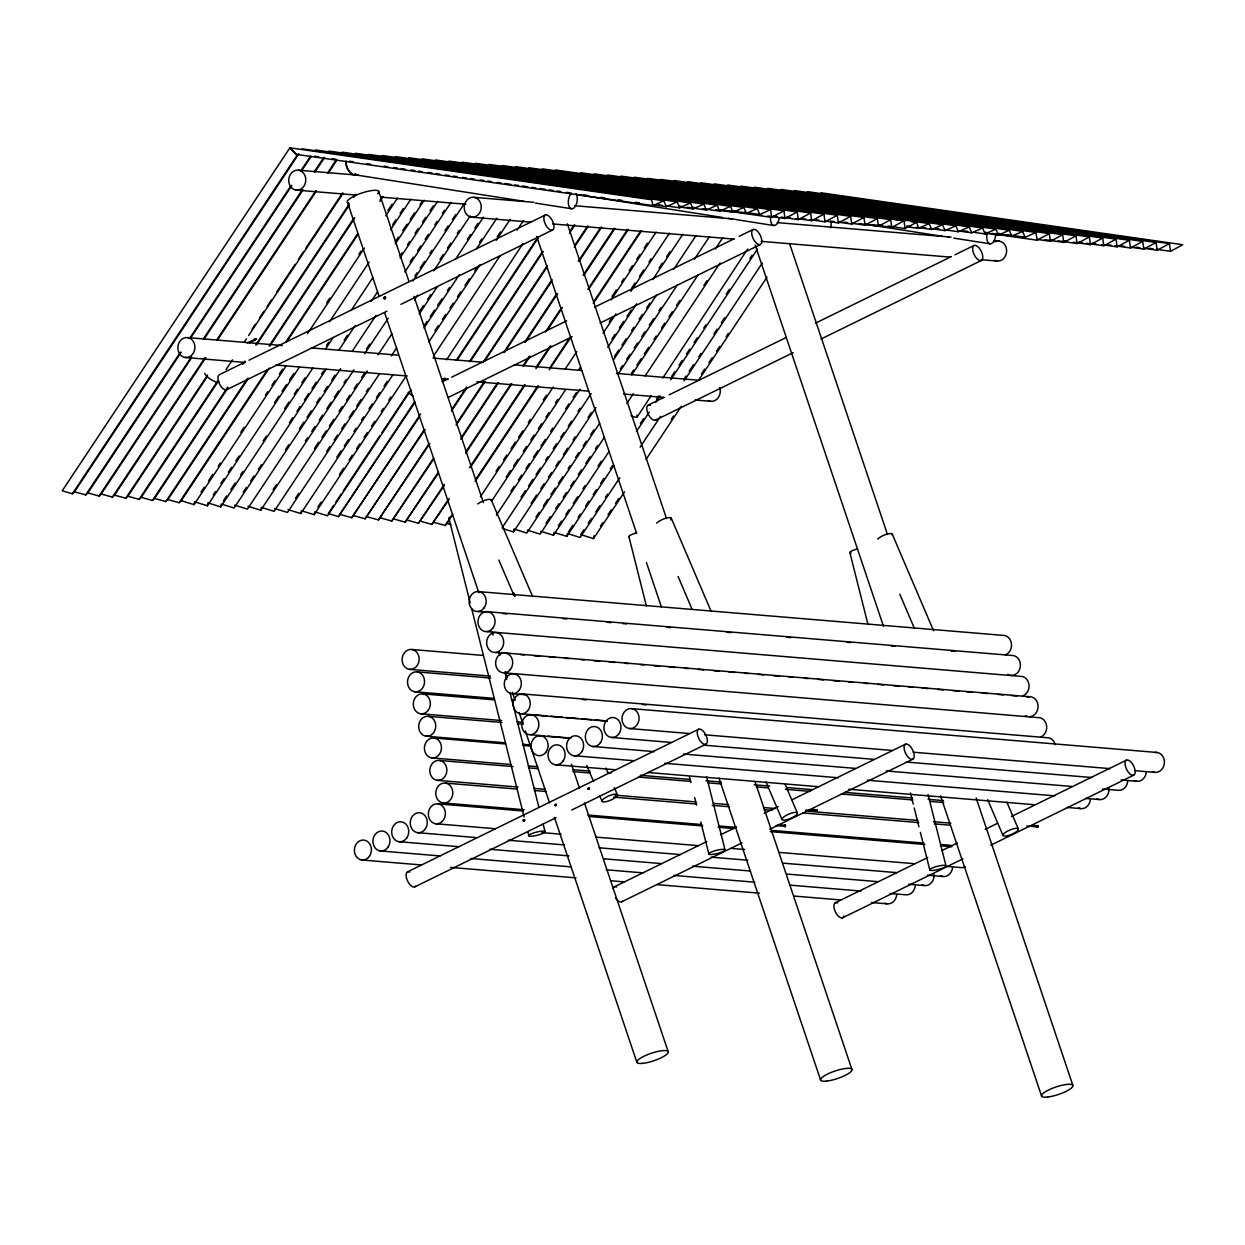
<?xml version="1.0" encoding="UTF-8"?>
<svg xmlns="http://www.w3.org/2000/svg" width="1245" height="1245" viewBox="0 0 1245 1245"><rect width="100%" height="100%" fill="white"/><g stroke="black" fill="none" stroke-linecap="round" stroke-linejoin="round"><path stroke-width="1.5" d="M524.659 820.159L523.569 821.124M556.126 804.737L555.644 805.686L554.585 804.986M589.414 788.427L588.154 789.268M815.848 810.728L816.097 809.67M817.171 810.479L816.891 809.639M1036.743 826.882L1037.614 827.24L1038.097 825.964M1038.299 826.447L1036.665 825.98M249.358 343.075L256.299 339.045L247.179 342.873M948.223 237.141L949.297 237.095M717.82 209.658L771.667 217.393L770.562 209.674L759.715 214.482L757.225 208.569L746.362 213.377L743.872 207.448L733.025 212.257L730.535 206.343L719.672 211.152L717.182 205.223L706.335 210.031L703.845 204.118L692.983 208.927L690.493 202.997L679.645 207.806L677.155 201.877L666.293 206.686L663.803 200.772L652.956 205.581L651.571 199.745L289.898 147.813L62.25 490.763L72.412 493.783L74.482 491.791L85.749 494.903L87.835 492.911L99.086 496.024L101.172 494.016L112.439 497.128L114.509 495.137L125.776 498.249L127.861 496.241L139.129 499.354L141.199 497.362L152.466 500.474L154.551 498.467L165.818 501.579L167.888 499.587L179.155 502.7L181.241 500.692L194.033 504.661L194.578 501.813L207.386 505.781L299.5 366.995M207.386 505.781L207.931 502.918L220.723 506.886L312.853 368.1M220.723 506.886L221.268 504.038L234.076 508.007L326.19 369.22M247.957 506.264L260.765 510.232L261.31 507.384L274.102 511.337L367.306 370.948M288 509.61L300.792 513.562L301.337 510.715L314.145 514.683L406.259 375.897M314.145 514.683L314.689 511.835M502.466 528.503L513.438 531.911L513.983 529.047L526.775 533.016L599.623 423.284M540.672 531.273L553.465 535.241L554.009 532.393L566.817 536.362L613.941 465.35M566.817 536.362L567.362 533.498L580.154 537.466L619.792 477.753M583.921 529.763L580.699 534.619L593.491 538.587L594.052 535.739M556.235 805.204L555.986 804.301M589.243 789.097L589.134 787.82M784.381 825.466L784.459 826.369M785.688 825.902L785.004 826.696L784.148 825.917M817.109 810.713L816.113 809.53M1036.82 825.995L1037.054 827.162L1038.237 826.68M384.363 297.259L384.036 298.364M385.327 298.473L384.44 297.633L385.25 298.302M385.452 298.271L385.39 297.353M523.445 819.739L523.32 820.642M524.487 820.502L523.258 820.829M555.97 805.406L555.037 804.939L555.97 804.643M587.936 788.209L589.43 788.007M815.957 809.841L816.097 811.211L817.171 810.931M817.265 810.728L815.926 810.448M1036.929 825.793L1036.805 826.696M383.911 297.633L385.405 297.213M446.535 359.821L522.947 243.647M637.269 416.842L651.073 395.863M662.745 378.106L747.638 249.031M72.412 493.783L297.228 155.08L289.898 147.813L295.75 154.287L652.956 205.581M74.482 491.791L298.909 153.68M85.749 494.903L180.416 352.288M190.096 337.706L291.205 185.365M300.885 170.783L310.565 156.201M87.835 492.911L181.241 352.164M190.905 337.597L291.844 185.536M301.508 170.97L311.172 156.419M99.086 496.024L191.606 356.646M203.433 338.811L302.395 189.722M314.238 171.903L323.918 157.306M101.172 494.016L191.372 358.124M204.258 338.718L303.049 189.878M314.86 172.09L324.525 157.524M112.439 497.128L204.943 357.766M216.786 339.932L315.748 190.843M327.575 173.008L336.181 160.045M114.509 495.137L205.783 357.626M217.595 339.823L316.386 190.999M328.198 173.211L336.788 160.263M125.776 498.249L207.542 375.072M127.861 496.241L207.324 376.535M139.129 499.354L217.657 381.048M252.081 329.194L255.303 324.338M259.614 317.849L263.909 311.375M267.13 306.503L271.441 300.029M276.81 291.921L295.112 264.376M298.333 259.505L303.702 251.412M305.865 248.16L342.437 193.068M141.199 497.362L218.513 380.877M226.03 369.563L232.473 359.852M244.285 342.048L246.432 338.827M248.58 335.59L343.075 193.224M152.466 500.474L227.773 387.024M242.837 364.334L244.985 361.097M255.739 344.896L349.331 203.9M353.627 197.426L355.774 194.173M154.551 498.467L227.57 388.471M256.563 344.787L348.911 205.658M165.818 501.579L247.568 378.418M269.091 346.001L354.062 217.984M167.888 499.587L248.424 378.262M269.9 345.908L354.732 218.093M179.155 502.7L267.364 369.812M285.65 342.25L357.735 233.671M380.316 199.651L382.464 196.399M181.241 500.692L269.293 368.038M286.474 342.157L358.42 233.78M379.896 201.425L383.118 196.57M201.021 492.102L204.242 487.246M208.537 480.788L212.833 474.314M218.202 466.221L220.349 462.984M240.752 432.248L243.973 427.393M265.45 395.038L267.597 391.801M271.892 385.327L275.114 380.488M279.409 374.014L282.631 369.158M326.657 302.831L329.878 297.975M358.871 254.307L361.019 251.07M387.864 210.623L392.159 204.149M194.033 504.661L286.163 365.874M307.577 333.598L364.365 248.066M385.779 215.79L397.56 198.033M213.3 494.841L215.447 491.604M220.816 483.511L224.038 478.656M228.333 472.182L231.554 467.342M235.85 460.868L239.071 456.012M274.507 402.633L278.802 396.159M282.024 391.303L286.319 384.829M289.54 379.974L293.836 373.5M392.626 224.676L395.848 219.82M400.143 213.346L403.364 208.506M329.505 321.801L369.127 262.088M390.556 229.811L410.912 199.153M223.415 500.801L226.637 495.946M230.932 489.472L235.227 483.013M240.596 474.921L242.744 471.684M263.146 440.948L266.368 436.092M284.623 408.593L288.918 402.119M294.287 394.027L297.508 389.171M301.804 382.713L305.025 377.858M326.501 345.503L328.649 342.266M395.225 241.966L398.447 237.11M402.742 230.636L407.037 224.178M410.259 219.322L414.554 212.848M419.923 204.756L422.071 201.519M325.708 348.74L333.209 337.442M351.417 310.005L372.831 277.728M395.334 243.833L424.249 200.258M243.211 492.211L246.432 487.355M250.727 480.881L253.949 476.026M258.244 469.567L261.466 464.712M289.385 422.646L292.606 417.791M296.901 411.317L300.123 406.477M304.418 400.003L308.713 393.529M311.935 388.673L316.23 382.199M321.599 374.123L323.747 370.885M344.149 340.15L347.371 335.294M399.987 256.019L402.135 252.782M407.504 244.705L409.652 241.468M415.021 233.375L418.242 228.52M422.537 222.046L425.759 217.19M430.054 210.732L433.276 205.876M339.045 349.845L355.121 325.645M371.181 301.43L377.608 291.75M400.112 257.855L437.602 201.379M285.541 449.647L288.762 444.792M299.5 428.607L303.796 422.148M307.017 417.293L311.312 410.819M316.681 402.726L319.903 397.871M324.198 391.412L327.419 386.557M331.715 380.083L334.936 375.227M410.103 261.995L413.324 257.139M417.62 250.665L420.841 245.81M425.136 239.336L428.358 234.48M434.801 224.785L436.948 221.548M442.317 213.455L444.465 210.218M340.616 368.707L247.413 509.112L234.62 505.143M352.397 350.966L375.959 315.452M404.89 271.892L450.939 202.484M273.122 489.581L276.343 484.725M305.336 441.057L307.484 437.82M311.779 431.346L315.001 426.49M319.296 420.016L322.517 415.161M326.812 408.702L331.108 402.228M334.329 397.373L338.624 390.899M343.993 382.806L346.141 379.585M366.544 348.833L369.765 343.993M414.865 276.048L417.013 272.811M420.234 267.955L424.529 261.481M429.899 253.389L432.046 250.167M444.932 230.745L448.153 225.89M452.449 219.416L455.67 214.576M260.765 510.232L353.953 369.827M364.66 353.689L388.238 318.191M412.873 281.074L464.292 203.604M314.378 448.636L318.673 442.162M321.895 437.306L326.19 430.848M329.411 425.992L333.707 419.518M339.076 411.426L342.297 406.57M346.592 400.096L349.814 395.256M354.109 388.782L357.331 383.927M361.626 377.453L364.847 372.597M440.014 259.365L443.236 254.509M447.531 248.035L450.752 243.18M457.195 233.484L459.343 230.247M378.013 354.809L391.942 333.816M414.429 299.936L417.651 295.096M433.711 270.881L470.128 216.007M295.516 498.28L298.738 493.425M326.657 451.359L329.878 446.519M334.174 440.045L337.395 435.19M341.69 428.716L344.912 423.86M349.207 417.402L353.502 410.928M356.724 406.072L361.019 399.598M366.388 391.506L368.536 388.269M420.079 310.627L423.3 305.772M427.595 299.298L430.817 294.442M467.326 239.445L470.548 234.589M474.827 228.115L478.049 223.275M379.569 373.671L287.455 512.458L274.647 508.489M391.35 355.914L396.719 347.853M419.207 313.958L437.415 286.521M455.623 259.084L483.48 217.128M336.772 457.335L341.068 450.861M344.289 446.006L348.584 439.532M353.953 431.455L356.101 428.218M361.47 420.125L363.618 416.888M368.987 408.796L372.208 403.94M376.504 397.482L379.725 392.626M384.02 386.152L387.242 381.297M424.825 324.68L426.973 321.443M430.194 316.588L434.489 310.114M437.711 305.274L442.006 298.8M447.375 290.707L449.523 287.47M479.59 242.184L481.737 238.947M300.792 513.562L392.922 374.776M423.985 327.98L459.327 274.725M476.477 248.907L496.817 218.249M317.911 506.98L321.132 502.124M339.387 474.625L343.682 468.151M349.051 460.059L352.273 455.203M356.568 448.745L359.789 443.889M364.085 437.415L367.306 432.56M371.601 426.086L374.823 421.246M381.266 411.535L383.413 408.298M388.782 400.205L390.93 396.968M434.956 330.641L438.178 325.785M442.473 319.327L445.694 314.471M449.99 307.997L453.211 303.142M457.506 296.668L460.728 291.828M465.023 285.354L469.318 278.88M474.672 270.787L476.819 267.55M497.222 236.815L500.443 231.959M428.762 342.001L480.181 264.547M496.241 240.332L510.17 219.353M333.629 505.47L328.26 513.562L338.422 516.582L414.585 402.96M335.776 502.233L341.146 494.14M343.293 490.903L379.803 435.906M381.95 432.669L408.796 392.222M411.037 389.918L327.482 515.803L316.51 512.395M433.525 356.023L499.945 255.972M517.08 230.154L523.507 220.474M338.422 516.582L414.803 401.512M340.492 514.574L351.759 517.687L420.608 413.978M442.131 381.561L444.278 378.324M456.106 360.49L537.856 237.328M351.759 517.687L419.347 417.013M445.119 378.184L442.971 381.421L448.138 378.916M456.931 360.396L538.54 237.437M353.845 515.695L365.112 518.807L424.28 429.665M469.458 361.61L542.602 251.412M365.112 518.807L425.167 429.447M470.268 361.501L543.287 251.506M367.182 516.799L378.449 519.912L429.011 443.749M451.608 409.714L466.657 387.024M482.795 362.715L547.333 265.481M569.93 231.445L574.225 224.971M378.449 519.912L429.93 443.5M451.406 411.146L466.439 388.502M484.694 361.003L546.975 267.177M569.525 233.204L574.894 225.112M380.534 517.92L391.801 521.033L433.758 457.833M456.339 423.798L484.305 381.655M503.665 352.491L552.08 279.565M574.676 245.53L587.578 226.076M391.801 521.033L433.602 459.172M456.152 425.199L485.145 381.53M504.474 352.413L551.722 281.23M574.272 247.257L588.231 226.232M393.871 519.025L405.139 522.153L438.489 471.902M461.086 437.866L497.658 382.775M524.55 342.266L556.811 293.649M578.334 261.232L600.915 227.197M405.139 522.153L438.364 473.224M460.915 439.267L498.498 382.635M525.343 342.204L557.558 293.664M579.034 261.31L601.584 227.337M407.224 520.145L418.491 523.258L444.309 484.367M465.817 451.951L510.995 383.88M522.838 366.061L529.281 356.335M545.419 332.026L561.557 307.717M583.065 275.301L614.267 228.317M418.491 523.258L444.185 485.674M465.661 453.32L511.835 383.756M523.647 365.952L530.09 356.257M547.271 330.361L562.304 307.717M583.78 275.363L614.921 228.458M420.561 521.266L431.828 524.378L449.04 498.436M469.489 467.653L524.347 385.001M536.175 367.182L550.165 346.11M587.811 289.385L627.604 229.422M431.828 524.378L448.947 499.727M470.423 467.373L525.188 384.861M535.926 368.691L550.959 346.048M588.543 289.416L628.274 229.562M433.914 522.371L445.181 525.483L452.713 514.138M475.294 480.103L537.684 386.121M549.527 368.287L569.961 337.488M593.632 301.85L640.957 230.543M445.181 525.483L449.398 520.254M475.17 481.426L538.525 385.981M549.263 369.796L570.739 337.442M593.289 303.469L641.611 230.683M496.039 471.217L499.261 466.361M503.556 459.887L506.777 455.032M511.072 448.573L515.368 442.099M518.589 437.244L522.884 430.77M528.253 422.678L530.401 419.44M543.287 400.034L546.508 395.179M612.011 296.497L616.306 290.023M621.675 281.946L623.823 278.709M629.192 270.616L632.413 265.761M636.709 259.287L639.93 254.447M644.225 247.973L647.447 243.117M480.399 496.786L553.247 387.055M565.028 369.298L576.808 351.541M611.093 299.905L656.084 232.13M506.155 477.177L510.45 470.703M513.671 465.863L517.967 459.389M523.336 451.297L526.557 446.441M530.852 439.967L534.074 435.127M538.369 428.653L541.591 423.798M545.886 417.324L549.107 412.469M555.55 402.773L557.698 399.536M609.241 321.879L612.462 317.024M631.791 287.906L635.012 283.051M639.308 276.577L643.603 270.118M648.972 262.026L651.119 258.789M491.604 501.128L565.526 389.778M578.38 370.403L580.512 367.182M603.016 333.286L615.87 313.927M630.857 291.33L669.421 233.235M510.917 491.23L514.138 486.375M518.434 479.916L521.655 475.061M525.95 468.587L529.172 463.731M533.467 457.257L537.762 450.799M540.984 445.943L545.279 439.469M550.648 431.377L552.796 428.14M565.681 408.733L568.903 403.878M573.198 397.404L576.419 392.548M611.855 339.169L615.077 334.314M619.372 327.84L623.667 321.381M626.889 316.526L631.184 310.052M659.103 267.986L662.324 263.131M666.62 256.672L669.841 251.817M496.381 515.15L579.937 389.28M607.793 347.324L636.709 303.749M652.785 279.534L682.774 234.356M521.033 497.206L525.328 490.732M528.549 485.877L532.844 479.403M536.066 474.547L540.361 468.089M545.73 459.996L547.878 456.759M553.247 448.667L556.468 443.811M560.764 437.353L563.985 432.497M568.28 426.023L571.502 421.168M577.945 411.457L580.092 408.22M614.454 356.459L618.749 349.985M621.971 345.13L626.266 338.671M631.635 330.579L633.783 327.342M639.152 319.249L642.373 314.394M646.669 307.935L649.89 303.08M502.233 527.569L591.142 393.622M613.629 359.727L656.488 295.174M673.623 269.356L696.111 235.461M531.164 503.167L536.533 495.074M540.828 488.616L544.049 483.76M548.345 477.286L551.566 472.431M555.861 465.957L559.083 461.101M563.378 454.643L567.673 448.169M573.042 440.076L575.19 436.839M588.076 417.433L591.297 412.577M620.29 368.893L622.438 365.656M626.733 359.198L629.954 354.343M634.25 347.869L637.471 343.013M641.766 336.539L644.988 331.684M649.283 325.225L653.578 318.751M658.947 310.659L661.095 307.422M513.438 531.911L595.919 407.644M618.407 373.749L677.327 284.996M694.461 259.162L709.463 236.581M535.91 517.22L539.132 512.364M543.427 505.906L547.722 499.432M550.944 494.576L555.239 488.102M558.46 483.247L562.756 476.788M568.125 468.696L570.272 465.459M575.641 457.366L578.863 452.511M583.158 446.037L586.379 441.197M590.675 434.723L593.896 429.867M631.48 373.251L633.627 370.014M636.849 365.158L641.144 358.684M644.365 353.829L648.661 347.371M654.03 339.278L656.177 336.041M661.546 327.949L664.768 323.093M669.063 316.619L672.284 311.779M676.58 305.305L679.801 300.45M631.76 374.869L698.165 274.803M715.315 248.984L722.8 237.686M546.041 523.196L550.337 516.722M555.706 508.629L558.927 503.774M563.222 497.3L566.444 492.46M570.739 485.986L573.961 481.13M578.256 474.656L581.477 469.801M585.772 463.342L590.068 456.868M595.437 448.776L597.584 445.539M703.876 285.385L707.098 280.53M604.401 437.306L540.128 534.136L527.32 530.168M626.889 403.411L633.316 393.731M645.097 375.974L720.077 263.006M558.305 525.919L561.526 521.064M565.821 514.605L569.043 509.75M573.338 503.276L577.633 496.802M583.002 488.709L585.15 485.472M598.036 466.066L601.257 461.21M553.465 535.241L609.163 451.328M568.436 531.895L572.731 525.421M578.1 517.329L580.248 514.092M585.617 505.999L588.838 501.159M593.134 494.685L596.355 489.83M600.65 483.356L603.872 478.5M610.315 468.805L612.462 465.568M640.381 423.502L643.603 418.647M656.488 399.24L658.636 396.003M671.522 376.581L674.743 371.741M679.023 365.267L682.244 360.412M686.54 353.938L689.761 349.082M694.056 342.608L697.278 337.768M703.721 328.058L705.868 324.82M726.271 294.085L729.492 289.229M749.895 258.493L752.042 255.256M636.444 431.455L649.299 412.095M655.726 402.415L660.006 395.957M670.713 379.818L757.489 249.093M588.216 523.289L591.437 518.449M595.732 511.975L600.028 505.501M605.397 497.409L607.544 494.172M683.785 379.32L685.933 376.083M689.154 371.228L693.449 364.754M698.818 356.677L700.966 353.44M713.852 334.018L717.073 329.162M721.369 322.704L724.59 317.849M640.148 447.095L660.488 416.437M684.065 380.939L762.251 263.115M600.495 526.028L602.642 522.791M608.011 514.699L611.233 509.843M615.528 503.385L618.749 498.529M671.366 419.254L673.514 416.017M701.417 373.967L704.639 369.111M708.934 362.637L712.156 357.782M716.451 351.308L719.672 346.452M726.115 336.757L728.263 333.52M593.491 538.587L624.57 491.791M645.984 459.514L681.342 406.259M698.476 380.425L767.029 277.153M805.639 194.173L807.725 191.683L1169.413 243.615L1170.502 251.334L1157.041 249.405M523.585 819.568L523.414 820.844M524.347 821L524.503 819.724M589.181 788.91L588.325 788.645L589.103 788.116M352.957 155.469L355.51 153.291L717.182 205.223M366.295 156.574L368.847 154.396L730.535 206.343M658.387 181.614L660.939 179.436L1022.612 231.368L1025.102 237.297L1035.964 232.488L1037.054 240.192L990.911 233.578M671.724 182.735L674.276 180.556L1035.964 232.488M253.98 339.574L256.299 339.045L254.494 340.383L254.851 339.2M254.151 340.539L256.299 339.045L253.856 339.636M523.429 819.568L524.674 819.739M555.986 805.593L554.741 805.406M589.258 789.283L588.013 789.112M785.206 826.633L785.408 825.061L784.366 826.151M816.113 809.919L816.455 810.931L805.842 810.059M1037.085 825.871L1037.427 826.882L1026.814 826.011M254.494 340.258L256.299 339.045L254.245 339.745M385.327 298.675L383.974 298.551M253.856 340.072L256.299 339.045L254.322 339.854M771.667 217.393L783.914 210.794L785.004 218.498L767.698 216.023M785.004 218.498L797.251 211.899L798.356 219.618L781.051 217.128M798.356 219.618L810.604 213.019L811.693 220.723L796.318 218.513M811.693 220.723L823.941 214.124L825.046 221.843L809.655 219.634M825.046 221.843L837.294 215.245L838.383 222.948L824.921 221.019M838.383 222.948L850.631 216.365L851.736 224.069L838.274 222.139M851.736 224.069L863.983 217.47L865.073 225.189L851.611 223.244M865.073 225.189L877.32 218.591L878.425 226.294L859.19 223.54M878.425 226.294L890.657 219.696L891.762 227.415L872.543 224.645M891.762 227.415L904.01 220.816L905.099 228.52L887.809 226.03M905.099 228.52L917.347 221.921M1037.054 240.192L1049.302 233.609L1050.407 241.312L1036.945 239.382M1050.407 241.312L1062.654 234.714L1063.744 242.433L1044.524 239.662M1063.744 242.433L1075.991 235.834L1077.096 243.538L1057.861 240.783M1077.096 243.538L1089.344 236.939L1090.433 244.658L1073.128 242.168M1090.433 244.658L1102.681 238.06L1103.786 245.763L1086.48 243.273M1103.786 245.763L1116.034 239.165L1117.123 246.883L1101.747 244.674M1117.123 246.883L1129.371 240.285L1130.476 247.988L1115.084 245.779M1130.476 247.988L1142.723 241.39L1143.813 249.109L1130.351 247.179M1143.813 249.109L1156.06 242.51L1157.165 250.214L1143.704 248.284M1157.165 250.214L1169.413 243.615M1170.502 251.334L1182.75 244.736L821.062 192.804M245.53 361.875L219.385 374.683A8.341 3.922 63.9 0 0 220.521 385.732A8.341 3.922 63.9 0 0 227.944 387.895M249.016 360.178L545.279 215.027M226.652 389.716L386.977 311.157M400.921 304.34L552.547 230.045A8.341 3.922 63.9 0 0 550.181 217.361A8.341 3.922 63.9 0 0 544.018 220.194A8.341 3.922 63.9 0 0 552.547 230.045M451.624 377.204L566.646 320.852M594.519 307.188L733.943 238.884M739.172 236.332L753.116 229.5M448.418 397.357L572.155 336.741M600.043 323.077L760.368 244.518A8.341 3.922 63.9 0 0 758.018 231.835A8.341 3.922 63.9 0 0 751.84 234.667A8.341 3.922 63.9 0 0 760.368 244.518M648.194 405.123L663.865 397.435M669.094 394.867L785.86 337.66M815.491 323.155L951.429 256.548M954.915 254.836L974.088 245.452M655.446 420.141L793.127 352.693M821.015 339.029L981.34 260.485A8.341 3.922 63.9 0 0 978.975 247.786A8.341 3.922 63.9 0 0 972.812 250.618A8.341 3.922 63.9 0 0 981.34 260.485M407.52 871.858L698.678 729.212M414.772 886.891L556.001 817.7M571.688 810.013L705.931 744.245A8.341 3.922 63.9 0 0 703.581 731.562A8.341 3.922 63.9 0 0 697.402 734.394A8.341 3.922 63.9 0 0 705.931 744.245M614.345 886.829L706.755 841.558M720.699 834.726L736.402 827.038M764.29 813.358L778.234 806.527M792.193 799.695L905.52 744.183M621.613 901.847L741.911 842.912M769.815 829.248L912.772 759.201A8.341 3.922 63.9 0 0 910.406 746.518A8.341 3.922 63.9 0 0 904.243 749.35A8.341 3.922 63.9 0 0 912.772 759.201M835.317 902.781L927.727 857.509M941.671 850.677L957.358 842.989M985.262 829.326L997.463 823.334M1011.407 816.502L1126.476 760.135M842.585 917.798L962.883 858.863M990.771 845.199L1133.744 775.153A8.341 3.922 63.9 0 0 1131.378 762.469A8.341 3.922 63.9 0 0 1125.215 765.301A8.341 3.922 63.9 0 0 1133.744 775.153M253.902 340.212L256.299 339.045M906.827 226.73L918.343 228.395L929.206 223.586L931.696 229.5L942.543 224.691L945.033 230.621L955.895 225.812L958.385 231.726L969.232 226.917L971.722 232.846L982.585 228.037L985.075 233.951L995.922 229.142L998.412 235.072L1009.275 230.263L1011.765 236.176L1022.612 231.368M384.409 297.119L385.219 297.088M524.223 820.813L524.347 819.832M785.004 824.906L784.972 826.353L776.102 825.622M1037.085 825.482L1038.159 825.777M384.534 298.878L385.654 297.571M298.535 170.207A10.007 8.513 -85.2 0 1 303.904 186.174A10.007 8.513 -85.2 0 1 289.307 184.027A10.007 8.513 -85.2 0 1 298.535 170.207L358.404 175.203M474.018 197.332A10.007 8.513 -85.2 0 1 479.387 213.284A10.007 8.513 -85.2 0 1 464.79 211.136A10.007 8.513 -85.2 0 1 474.018 197.332L533.887 202.328M574.443 205.705L734.768 219.089M777.253 222.622L951.102 237.126M993.588 240.674L999.393 241.156M295.968 190.065L355.837 195.06M380.954 197.146L465.941 204.242M471.435 217.175L531.319 222.17M552.562 223.944L734.13 239.102M761.177 241.359L950.464 257.139M981.371 259.723L996.825 261.014M187.684 337.613A10.007 8.513 -85.2 0 1 193.053 353.564A10.007 8.513 -85.2 0 1 178.455 351.432A10.007 8.513 -85.2 0 1 187.684 337.613L282.319 345.503M311.297 347.915L398.213 355.167M432.98 358.078L483.2 362.264M514.107 364.847L581.711 370.481M616.477 373.391L699.534 380.316M185.116 357.455L244.985 362.451M275.892 365.034L407.239 375.99M442.006 378.9L447.795 379.383M476.773 381.795L588.792 391.148M623.574 394.042L664.13 397.435M695.037 400.003L710.49 401.295M477.442 591.515L1002.816 635.355A10.007 8.513 -85.2 0 1 1011.438 643.54A10.007 8.513 -85.2 0 1 1005.415 654.87M486.297 611.622L1011.687 655.446A10.007 8.513 -85.2 0 1 1020.169 667.538A10.007 8.513 -85.2 0 1 1007.796 674.339M477.831 611.513L485.566 612.151M502.949 613.598L506.808 613.925M562.818 618.594L566.677 618.921M607.249 622.298L611.108 622.624M622.702 623.589L626.562 623.916M667.118 627.293L670.993 627.62M727.002 632.289L730.862 632.616M786.887 637.284L790.746 637.611M846.756 642.28L850.615 642.607M891.187 645.999L895.046 646.311M951.055 650.995L954.915 651.306M486.702 631.604L1020.34 676.331A10.007 8.513 -85.2 0 1 1028.961 684.517A10.007 8.513 -85.2 0 1 1022.939 695.846M503.96 652.878L1029.335 696.718M495.354 652.473L508.878 653.609M520.472 654.574L524.332 654.901M533.996 655.695L539.785 656.177M549.434 656.986L555.239 657.469M564.888 658.278L568.763 658.605M580.341 659.57L584.201 659.897M593.865 660.69L599.654 661.173M609.319 661.982L615.108 662.464M624.772 663.274L628.632 663.601M640.226 664.565L644.085 664.892M653.749 665.686L659.539 666.168M669.203 666.978L674.992 667.46M684.641 668.269L688.516 668.596M698.165 669.405L703.97 669.888M713.618 670.681L719.423 671.164M729.072 671.973L734.861 672.456M744.526 673.265L748.385 673.592M758.049 674.401L763.839 674.883M773.503 675.677L779.292 676.159M788.956 676.969L792.816 677.296M804.41 678.26L808.27 678.587M817.918 679.396L823.723 679.879M833.372 680.673L839.177 681.155M848.825 681.964L852.685 682.291M864.279 683.256L868.139 683.583M877.803 684.392L883.592 684.874M893.256 685.668L899.046 686.151M908.71 686.96L912.569 687.287M922.234 688.096L928.023 688.578M937.672 689.388L943.477 689.87M953.125 690.664L958.93 691.146M966.649 691.8L972.438 692.282M982.103 693.091L987.892 693.574M997.556 694.383L1003.346 694.866M1011.08 695.504L1016.869 695.986M411.924 649.485A10.007 8.513 -85.2 0 1 417.293 665.452A10.007 8.513 -85.2 0 1 402.695 663.305A10.007 8.513 -85.2 0 1 411.924 649.485L483.387 655.446M504.349 672.86L1037.988 717.587A10.007 8.513 -85.2 0 1 1046.609 725.788A10.007 8.513 -85.2 0 1 1040.587 737.102M409.356 669.343L490.483 676.113M417.308 671.911A10.007 8.513 -85.2 0 1 422.693 687.878A10.007 8.513 -85.2 0 1 408.095 685.73A10.007 8.513 -85.2 0 1 417.308 671.911L490.717 678.043M521.484 693.854L1046.858 737.694A10.007 8.513 -85.2 0 1 1055.231 744.603M513.002 693.745L526.526 694.866M582.535 699.55L586.411 699.861M642.42 704.545L646.279 704.857M631.806 708.654A10.007 8.513 -85.2 0 1 637.191 724.621A10.007 8.513 -85.2 0 1 622.593 722.473A10.007 8.513 -85.2 0 1 631.806 708.654L1157.181 752.478M414.741 691.769L493.938 698.367M511.321 699.83L515.181 700.141M423.113 693.916A10.007 8.513 -85.2 0 1 428.482 709.883A10.007 8.513 -85.2 0 1 413.885 707.736A10.007 8.513 -85.2 0 1 423.113 693.916L494.576 699.877M521.873 713.836L531.537 714.646M535.397 714.972L546.991 715.937M550.85 716.248L562.444 717.213M566.304 717.54L577.898 718.505M581.757 718.832L591.406 719.641M595.281 719.968L606.86 720.933M530.137 714.723L607.389 721.182M629.239 728.512L689.123 733.507M704.577 734.783L891.934 750.424M913.176 752.198L1110.198 768.632M1135.3 770.733L1154.613 772.336M420.545 713.774L501.673 720.544M517.126 721.835L522.916 722.318M428.498 716.342A10.007 8.513 -85.2 0 1 433.882 732.309A10.007 8.513 -85.2 0 1 419.285 730.161A10.007 8.513 -85.2 0 1 428.498 716.342L501.906 722.473M517.36 723.75L523.149 724.232M611.139 737.429L671.024 742.425M703.861 745.164L873.834 759.341M906.671 762.08L1092.098 777.549M1121.076 779.977L1136.514 781.253M530.526 734.721L544.049 735.842M547.909 736.168L571.097 738.098M539.381 735.702L570.288 738.285M592.589 746.455L654.403 751.622M683.38 754.034L855.284 768.383M886.191 770.951L1071.618 786.435M1102.51 789.003L1117.963 790.295A10.007 8.513 -85.2 0 0 1127.674 781.611M425.93 736.2L505.128 742.798M522.511 744.261L530.245 744.899M434.225 738.036A10.007 8.513 -85.2 0 1 439.594 754.003A10.007 8.513 -85.2 0 1 424.996 751.856A10.007 8.513 -85.2 0 1 434.225 738.036L505.688 743.996M523.071 745.444L530.806 746.097M573.821 755.715L633.705 760.711M664.612 763.278L838.445 777.783M867.423 780.21L1054.78 795.835M1085.687 798.418L1099.195 799.539M555.27 764.741L615.154 769.737M647.976 772.476L817.965 786.669M848.857 789.237L1034.284 804.706M1067.121 807.445L1080.644 808.581M431.657 757.894L510.839 764.492M528.238 765.94L537.887 766.749M572.653 769.659L590.037 771.106M607.42 772.554L611.279 772.88M640.257 775.293L690.477 779.479M705.931 780.771L721.384 782.062M754.221 784.801L769.675 786.093M787.058 787.54L812.16 789.641M844.997 792.38L912.601 798.014M928.054 799.306L943.508 800.597M439.61 760.462A10.007 8.513 -85.2 0 1 444.994 776.413A10.007 8.513 -85.2 0 1 430.397 774.281A10.007 8.513 -85.2 0 1 439.61 760.462L513.018 766.578M528.471 767.869L538.12 768.679M572.887 771.573L590.27 773.02M638.56 777.051L690.71 781.409M708.094 782.856L721.618 783.992M756.384 786.887L767.978 787.852M785.362 789.299L810.464 791.4M841.371 793.983L912.834 799.944M930.217 801.391L943.741 802.511M1032.198 825.326L1037.443 825.762M811.226 809.359L816.471 809.81M437.042 780.304L518.169 787.073M533.623 788.365L545.217 789.33M614.75 795.135L695.877 801.904M713.26 803.352L728.714 804.643M763.481 807.538L775.059 808.519M805.966 811.086L918.001 820.439M933.454 821.731L950.838 823.178M445.57 783.105A10.007 8.513 -85.2 0 1 450.939 799.057A10.007 8.513 -85.2 0 1 436.341 796.924A10.007 8.513 -85.2 0 1 445.57 783.105L517.033 789.065M534.416 790.513L546.01 791.478M613.614 797.127L696.671 804.052M712.124 805.344L729.508 806.791M764.274 809.686L771.993 810.339M802.9 812.907L918.794 822.587M934.248 823.863L949.702 825.155M778 824.641L784.988 825.233M443.002 802.947L524.129 809.717M587.873 815.039L701.822 824.548M719.205 825.995L736.604 827.443M771.371 830.353L923.961 843.083M941.344 844.53L950.993 845.339M438.147 803.881A10.007 8.513 -85.2 0 1 443.516 819.848A10.007 8.513 -85.2 0 1 428.918 817.7A10.007 8.513 -85.2 0 1 438.147 803.881L523.133 810.977M588.807 816.455L702.756 825.964M718.209 827.24L733.663 828.532M770.359 831.598L924.879 844.483M940.333 845.775L951.927 846.74M435.579 823.739L495.448 828.734M541.808 832.594L561.121 834.212M595.888 837.107L698.258 845.651M731.095 848.39L744.619 849.526M779.386 852.42L914.593 863.703M945.5 866.271L960.953 867.563A10.007 8.513 -85.2 0 0 965.342 866.862M417.48 832.656L475.419 837.496M508.256 840.235L564.265 844.904M599.032 847.798L680.159 854.568M711.066 857.151L747.763 860.217M782.529 863.112L896.493 872.62M927.4 875.204L942.854 876.496M398.914 841.698L458.798 846.693M489.705 849.261L568.903 855.875M603.669 858.77L661.609 863.61M692.516 866.193L750.455 871.018M787.151 874.083L877.943 881.662M908.85 884.23L924.304 885.522M380.161 850.942L440.03 855.938M470.937 858.521L571.377 866.893M606.144 869.788L642.84 872.854M673.747 875.437L754.875 882.207M789.641 885.102L861.104 891.062M890.082 893.49L905.535 894.782A10.007 8.513 -85.2 0 0 915.246 886.082M361.595 859.968L421.479 864.964M450.457 867.391L575.999 877.865M610.766 880.76L624.29 881.896M657.127 884.635L759.497 893.179M794.263 896.073L840.624 899.948M871.516 902.516L886.969 903.808M794.372 190.578L1156.06 242.51M781.035 189.458L1142.723 241.39M767.698 188.337L1129.371 240.285M754.346 187.232L1116.034 239.165M741.008 186.112L1102.681 238.06M727.656 185.007L1089.344 236.939M714.319 183.886L1075.991 235.834M700.966 182.782L1062.654 234.714M687.629 181.661L1049.302 233.609M1149.353 248.3L1153.197 248.844M1136 247.179L1139.86 247.739M1120.733 245.794L1124.593 246.339M647.587 178.331L1009.275 230.263M1107.396 244.674L1111.24 245.234M634.25 177.21L995.922 229.142M1092.13 243.289L1095.974 243.849M620.897 176.09L982.585 228.037M1078.777 242.184L1082.636 242.728M607.56 174.985L969.232 226.917M1063.51 240.783L1067.37 241.343M594.207 173.864L955.895 225.812M1050.173 239.678L1054.017 240.223M580.87 172.759L942.543 224.691M998.225 233.438L1002.054 233.982M1007.827 234.807L1025.102 237.297M555.675 169.989L929.206 223.586M1004.264 234.683L1008.108 235.243M1011.952 235.787L1015.795 236.348M1021.554 237.172L1025.413 237.717M555.286 170.627L559.129 171.172M562.989 171.732L568.763 172.557M572.607 173.102L576.451 173.662M580.294 174.207L586.068 175.047M589.912 175.592L593.772 176.152M597.616 176.697L603.389 177.537M607.233 178.082L611.077 178.642M614.921 179.187L620.695 180.011M624.554 180.572L628.398 181.116M632.242 181.677L638.016 182.501M641.86 183.062L645.704 183.606M649.563 184.167L655.337 184.991M659.181 185.536L663.025 186.096M668.798 186.921L672.642 187.481M676.486 188.026L680.346 188.586M686.104 189.411L697.651 191.061M701.495 191.621L707.269 192.446M711.113 193.006L714.972 193.551M718.816 194.111L724.59 194.936M728.434 195.481L732.278 196.041M736.137 196.585L741.895 197.426M745.755 197.971L749.599 198.531M753.443 199.076L759.217 199.9M763.06 200.461L766.904 201.005M770.764 201.566L776.538 202.39M780.382 202.951L784.226 203.495M788.069 204.055L793.843 204.88M797.687 205.425L801.547 205.985M805.39 206.53L811.164 207.37M815.008 207.915L818.852 208.475M822.696 209.02L828.47 209.845M832.329 210.405L836.173 210.95M841.947 211.79L845.791 212.335M849.635 212.895L853.479 213.44M859.252 214.28L863.096 214.825M866.956 215.385L870.8 215.93M876.573 216.754L880.417 217.315M884.261 217.859L888.121 218.42M893.879 219.244L897.738 219.805M901.582 220.349L905.426 220.91M911.2 221.734L916.974 222.559L918.343 228.395M542.322 168.869L904.01 220.816M984.873 232.317L988.717 232.877M992.561 233.422L1011.765 236.176M528.985 167.764L890.657 219.696M984.982 233.142L998.412 235.072M515.632 166.643L877.32 218.591M963.941 230.916L967.785 231.477M973.543 232.301L985.075 233.951M502.295 165.538L863.983 217.47M958.292 230.916L971.722 232.846M488.943 164.418L850.631 216.365M935.337 228.426L939.181 228.971M944.939 229.796L958.385 231.726M475.606 163.313L837.294 215.245M922 227.306L925.829 227.866M929.673 228.411L945.033 230.621M462.269 162.192L823.941 214.124M906.733 225.921L910.562 226.465M916.336 227.29L931.696 229.5M448.916 161.087L810.604 213.019M435.579 159.967L797.251 211.899M422.226 158.846L783.914 210.794M878.192 224.66L882.036 225.205M408.889 157.742L770.562 209.674M395.536 156.621L757.225 208.569M382.199 155.516L743.872 207.448M843.923 222.139L847.767 222.699M830.586 221.034L834.43 221.579M815.304 219.649L819.163 220.194M342.157 152.17L703.845 204.118M801.967 218.529L805.811 219.073M328.82 151.065L690.493 202.997M786.7 217.144L790.544 217.688M315.467 149.945L677.155 201.877M773.347 216.023L777.207 216.583M302.13 148.84L663.803 200.772M734.752 210.903L738.581 211.448M744.354 212.288L759.715 214.482M733.087 211.043L736.931 211.603M740.791 212.148L744.635 212.708M750.393 213.533L754.237 214.078M758.08 214.638L761.94 215.183M721.4 209.782L725.244 210.343M729.088 210.887L746.362 213.377M715.735 209.782L733.025 212.257M692.796 207.292L696.624 207.837M702.398 208.662L719.672 211.152M679.443 206.172L683.287 206.717M687.131 207.277L706.335 210.031M679.552 206.997L692.983 208.927M658.512 204.771L662.356 205.332M666.199 205.876L679.645 207.806M314.86 156.232L318.704 156.777M332.15 158.706L335.994 159.267M349.425 161.196L353.269 161.741M366.715 163.671L370.559 164.231M384.005 166.161L387.833 166.706M393.607 167.53L397.435 168.091M401.279 168.635L405.123 169.195M410.881 170.02L414.725 170.565M418.569 171.125L422.413 171.67M428.171 172.495L432.015 173.055M435.843 173.6L439.687 174.144M445.445 174.985L449.289 175.529M453.133 176.09L456.977 176.634M462.735 177.459L466.579 178.019M470.423 178.564L474.252 179.109M480.025 179.949L483.854 180.494M487.698 181.039L491.542 181.599M497.3 182.424L501.144 182.984M504.988 183.529L510.746 184.353M514.59 184.914L518.434 185.458M522.262 186.003L528.036 186.843M531.864 187.388L535.708 187.948M539.552 188.493L545.31 189.318M549.154 189.878L552.998 190.423M556.842 190.967L560.67 191.528M566.444 192.352L570.272 192.897M583.718 194.843L587.562 195.387M601.008 197.317L604.852 197.862M618.283 199.791L622.126 200.352M635.572 202.281L639.416 202.826M652.862 204.756L666.293 206.686M523.927 201.285L353.798 174.611A8.341 3.922 63.9 0 0 355.634 173.771M535.397 203.075L571.72 208.771M866.115 224.318L942.449 236.332M953.903 238.137L990.164 243.833A8.341 4.389 -81.6 0 0 995.735 233.764M575.486 194.329L722.427 217.439M728.154 218.342L731.967 218.933M735.779 219.54L773.954 225.547A8.341 4.389 -81.6 0 0 779.401 217.642M447.251 523.491L450.908 524.612M556.001 804.145L554.803 805.219M892.307 534.261L933.563 630.733M1006.909 802.231L1018.379 829.014A8.341 2.319 -23.2 0 1 1007.345 835.768A8.341 2.319 -23.2 0 1 1006.287 831.847A8.341 2.319 -23.2 0 1 1018.379 829.014M899.824 594.238L914.328 628.18M987.69 799.679L1002.972 835.411M671.335 518.309L711.066 611.202M785.175 784.49L797.407 813.063A8.341 2.319 -23.2 0 1 786.373 819.817A8.341 2.319 -23.2 0 1 785.315 815.895A8.341 2.319 -23.2 0 1 797.407 813.063M678.089 576.497L691.831 608.665M765.955 781.938L782 819.459M491.339 500.07L532.611 596.542M605.957 768.04L608.245 773.394M614.361 787.68L617.411 794.839A8.341 2.319 -23.2 0 1 606.393 801.593A8.341 2.319 -23.2 0 1 605.335 797.656A8.341 2.319 -23.2 0 1 617.411 794.839M498.856 560.048L514.138 595.779M586.722 765.488L593.6 781.564M599.716 795.866L602.004 801.22M789.532 243.46L887.483 534.51M976.127 797.92L1072.832 1085.282M755.217 245.141L883.545 626.437M940.582 795.913L1041.629 1096.176M567.331 223.82L666.511 518.542M755.155 781.969L851.876 1069.331M536.735 236.55L636.537 533.125M646.466 562.6L661.344 606.813M718.987 778.125L820.657 1080.209M378.636 191.341L409.014 281.603M413.978 296.326L483.402 502.638M513.78 592.9L515.025 596.588M571.439 764.212L579.501 788.163M584.45 802.9L668.145 1051.574M347.433 202.219L379.04 296.17M384.627 312.744L478.858 592.744M491.868 631.433L493.113 635.106M498.685 651.695L499.93 655.368M505.517 671.958L507.369 677.482M512.333 692.22L514.808 699.581M519.149 712.482L522.869 723.532M525.343 730.893L549.527 802.745M554.476 817.483L636.926 1062.467M928.023 794.481L945.998 865.835A8.341 1.634 -14.1 0 1 934.186 870.271A8.341 1.634 -14.1 0 1 933.517 867.5A8.341 1.634 -14.1 0 1 945.998 865.835M849.868 552.547L867.843 623.901M910.406 792.909L913.254 804.177M914.204 807.927L918.919 826.711M920.351 832.345L929.797 869.897M706.569 776.647L725.026 849.884A8.341 1.634 -14.1 0 1 713.214 854.319A8.341 1.634 -14.1 0 1 712.545 851.549A8.341 1.634 -14.1 0 1 725.026 849.884M628.896 536.579L646.404 606.066M689.45 776.958L690.866 782.591M694.648 797.609L696.531 805.126M700.795 822.027L708.841 853.946M504.832 672.02L506.731 679.537M510.03 692.687L538.883 807.227M543.147 824.128L545.03 831.644A8.341 1.634 -14.1 0 1 533.233 836.08A8.341 1.634 -14.1 0 1 532.564 833.31A8.341 1.634 -14.1 0 1 545.03 831.644M448.916 518.356L470.205 602.86M471.622 608.494L524.114 816.938M527.896 831.956L528.845 835.706M636.849 415.13A8.341 2.397 33.7 0 1 631.106 415.597M896.68 895.124A10.007 8.513 -85.2 0 1 884.837 903.154M934.061 874.223A10.007 8.513 -85.2 0 1 922.156 884.868M952.565 867.796A10.007 8.513 -85.2 0 1 940.706 875.826M1146.24 772.569A10.007 8.513 -85.2 0 1 1134.382 780.599M1154.955 752.509A10.007 8.513 -85.2 0 1 1164.324 763.652A10.007 8.513 -85.2 0 1 1152.481 771.682M1027.125 697.184A10.007 8.513 -85.2 0 1 1037.957 704.903A10.007 8.513 -85.2 0 1 1029.724 716.7M1027.514 716.482A10.007 8.513 -85.2 0 1 1025.444 715.61M1108.953 788.241A10.007 8.513 -85.2 0 1 1097.063 798.885M1090.355 799.897A10.007 8.513 -85.2 0 1 1078.512 807.927M656.24 419.456A8.341 3.922 63.9 0 1 647.82 413.262A8.341 3.922 63.9 0 1 650.45 405.31M450.192 518.869A8.341 1.634 -14.1 0 1 452.635 515.944M990.164 243.833A8.341 4.389 -81.6 0 1 987.269 233.064M353.596 174.736A8.341 3.922 63.9 0 1 347.946 169.662A8.341 3.922 63.9 0 1 346.079 161.368M355.432 173.895A8.341 3.922 63.9 0 1 354.638 174.565M218.84 381.764A8.341 2.397 33.7 0 1 211.743 380.005A8.341 2.397 33.7 0 1 204.818 373.422M843.877 915.978A8.341 3.922 63.9 0 1 835.395 911.931A8.341 3.922 63.9 0 1 837.589 902.967M413.06 396.206A8.341 2.397 33.7 0 1 408.407 392.346M719.703 387.475A10.007 8.513 -85.2 0 1 717.68 398.4A10.007 8.513 -85.2 0 1 708.343 400.641M352.568 174.253A8.341 3.922 63.9 0 1 346.281 161.243M575.906 193.52A8.341 4.389 -81.6 0 1 575.455 206.094A8.341 4.389 -81.6 0 1 568.747 205.534A8.341 4.389 -81.6 0 1 571.517 193.146M831.1 222.59A10.007 8.513 -85.2 0 1 830.431 227.742M877.632 539.085A8.341 2.319 -23.2 0 1 886.985 534.136A8.341 2.319 -23.2 0 1 892.198 534.961M622.407 901.178A8.341 3.922 63.9 0 1 615.481 897.863M613.054 888.65A8.341 3.922 63.9 0 1 616.617 887.016M851.144 553.06A8.341 1.634 -14.1 0 1 857.587 548.905M629.285 536.922A8.341 1.634 -14.1 0 1 636.615 532.953M773.954 225.547A8.341 4.389 -81.6 0 1 770.639 216.91M656.66 523.133A8.341 2.319 -23.2 0 1 666.947 517.936A8.341 2.319 -23.2 0 1 670.604 519.865M995.004 241.872A10.007 8.513 -85.2 0 1 1006.629 251.023A10.007 8.513 -85.2 0 1 994.677 260.361M415.581 886.207A8.341 3.922 63.9 0 1 407.146 880.013A8.341 3.922 63.9 0 1 409.792 872.06M477.769 503.929A8.341 2.319 -23.2 0 1 486.966 499.712A8.341 2.319 -23.2 0 1 491.246 500.77M348.475 202.951A16.543 3.953 -18.6 0 1 363.104 192.601A16.543 3.953 -18.6 0 1 377.546 193.815M778.421 824.688L777.394 825.17L778.421 824.688M369.547 856.078A10.007 8.513 -85.2 0 0 364.162 840.126A10.007 8.513 -85.2 0 0 354.95 853.946A10.007 8.513 -85.2 0 0 369.547 856.078M388.098 847.051A10.007 8.513 -85.2 0 0 382.729 831.084A10.007 8.513 -85.2 0 0 373.5 844.904A10.007 8.513 -85.2 0 0 388.098 847.051M406.866 837.807A10.007 8.513 -85.2 0 0 401.481 821.84A10.007 8.513 -85.2 0 0 392.268 835.66A10.007 8.513 -85.2 0 0 406.866 837.807M425.416 828.765A10.007 8.513 -85.2 0 0 420.047 812.798A10.007 8.513 -85.2 0 0 410.819 826.618A10.007 8.513 -85.2 0 0 425.416 828.765M619.092 733.538A10.007 8.513 -85.2 0 0 613.707 717.571A10.007 8.513 -85.2 0 0 604.494 731.391A10.007 8.513 -85.2 0 0 619.092 733.538M510.325 669.577A10.007 8.513 -85.2 0 0 506.17 653.096A10.007 8.513 -85.2 0 0 495.977 665.951A10.007 8.513 -85.2 0 0 510.325 669.577M600.526 742.565A10.007 8.513 -85.2 0 0 595.157 726.613A10.007 8.513 -85.2 0 0 585.928 740.417A10.007 8.513 -85.2 0 0 600.526 742.565M501.33 649.19A10.007 8.513 -85.2 0 0 497.175 632.709A10.007 8.513 -85.2 0 0 486.982 645.564A10.007 8.513 -85.2 0 0 501.33 649.19M581.757 751.824A10.007 8.513 -85.2 0 0 576.388 735.857A10.007 8.513 -85.2 0 0 567.16 749.677A10.007 8.513 -85.2 0 0 581.757 751.824M483.807 608.229A10.007 8.513 -85.2 0 0 479.652 591.733A10.007 8.513 -85.2 0 0 469.458 604.588A10.007 8.513 -85.2 0 0 483.807 608.229M536.502 731.438A10.007 8.513 -85.2 0 0 532.346 714.941A10.007 8.513 -85.2 0 0 522.153 727.796A10.007 8.513 -85.2 0 0 536.502 731.438M492.678 628.32A10.007 8.513 -85.2 0 0 488.522 611.824A10.007 8.513 -85.2 0 0 478.329 624.679A10.007 8.513 -85.2 0 0 492.678 628.32M527.849 710.553A10.007 8.513 -85.2 0 0 523.694 694.056A10.007 8.513 -85.2 0 0 513.5 706.911A10.007 8.513 -85.2 0 0 527.849 710.553M518.978 690.461A10.007 8.513 -85.2 0 0 514.823 673.965A10.007 8.513 -85.2 0 0 504.63 686.82A10.007 8.513 -85.2 0 0 518.978 690.461M563.207 760.851A10.007 8.513 -85.2 0 0 557.838 744.899A10.007 8.513 -85.2 0 0 548.609 758.703A10.007 8.513 -85.2 0 0 563.207 760.851M545.746 752.416A10.007 8.513 -85.2 0 0 541.591 735.919A10.007 8.513 -85.2 0 0 531.397 748.774A10.007 8.513 -85.2 0 0 545.746 752.416M1047.605 1097.047A16.543 3.953 -18.6 0 0 1072.816 1086.371A16.543 3.953 -18.6 0 0 1051.278 1088.768A16.543 3.953 -18.6 0 0 1047.605 1097.047M826.633 1081.096A16.543 3.953 -18.6 0 0 851.845 1070.42A16.543 3.953 -18.6 0 0 830.306 1072.801A16.543 3.953 -18.6 0 0 826.633 1081.096M642.902 1063.339A16.543 3.953 -18.6 0 0 668.129 1052.663A16.543 3.953 -18.6 0 0 646.575 1055.06A16.543 3.953 -18.6 0 0 642.902 1063.339"/></g></svg>
